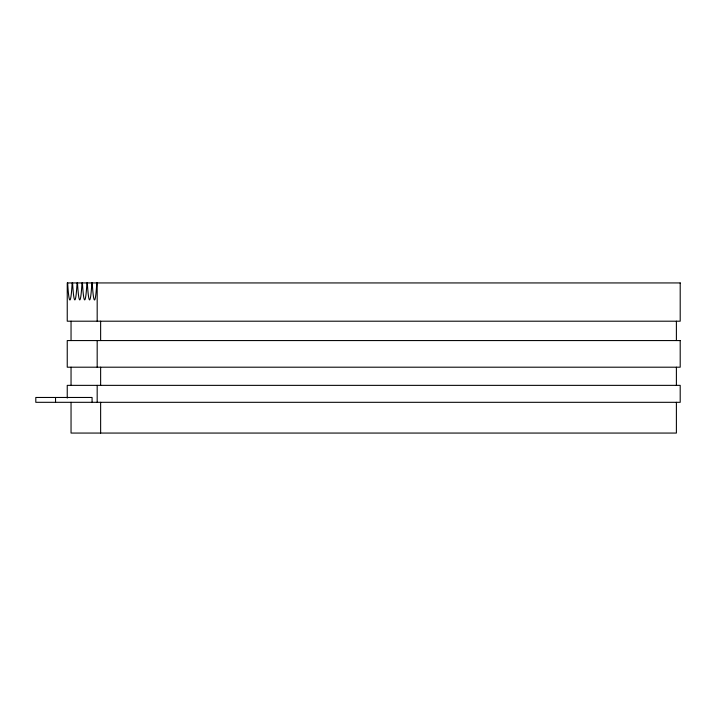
<?xml version="1.0" encoding="UTF-8"?>
<svg xmlns="http://www.w3.org/2000/svg" width="716" height="716" viewBox="0 0 716 716"><rect width="100%" height="100%" fill="white"/><g stroke="black" fill="none" stroke-linecap="round" stroke-linejoin="round"><path stroke-width="1.07" d="M676.396 321.198L676.396 340.565M676.396 367.201L676.396 385.36M676.396 402.311L676.396 433.064L71.045 433.064L71.045 402.311M100.634 321.198L100.634 340.565M100.634 367.201L100.634 385.36M100.634 402.311L100.634 433.064M97.179 282.936L97.179 321.198M97.179 340.565L97.179 367.201M97.179 385.36L97.179 402.311M92.078 402.311L92.078 397.47L35.8 397.47L35.8 402.311L680.2 402.311L680.2 385.36L67.241 385.36L67.241 398.078M71.045 321.198L71.045 340.565M71.045 367.201L71.045 385.36M55.544 397.47L55.544 402.311M86.922 282.936A70.58 3.464 -90 0 1 82.421 282.936M91.845 282.936A70.58 3.464 -90 0 1 87.343 282.936M96.767 282.936A70.58 3.464 -90 0 1 92.257 282.936M72.164 282.936A70.58 3.464 -90 0 1 67.653 282.936M77.077 282.936A70.58 3.464 90 0 1 72.576 282.936M82 282.936A70.58 3.464 90 0 1 77.498 282.936M680.2 282.936L67.241 282.936L67.241 321.198L680.2 321.198L680.2 282.936M680.2 340.565L67.241 340.565L67.241 367.201L680.2 367.201L680.2 340.565"/></g></svg>
